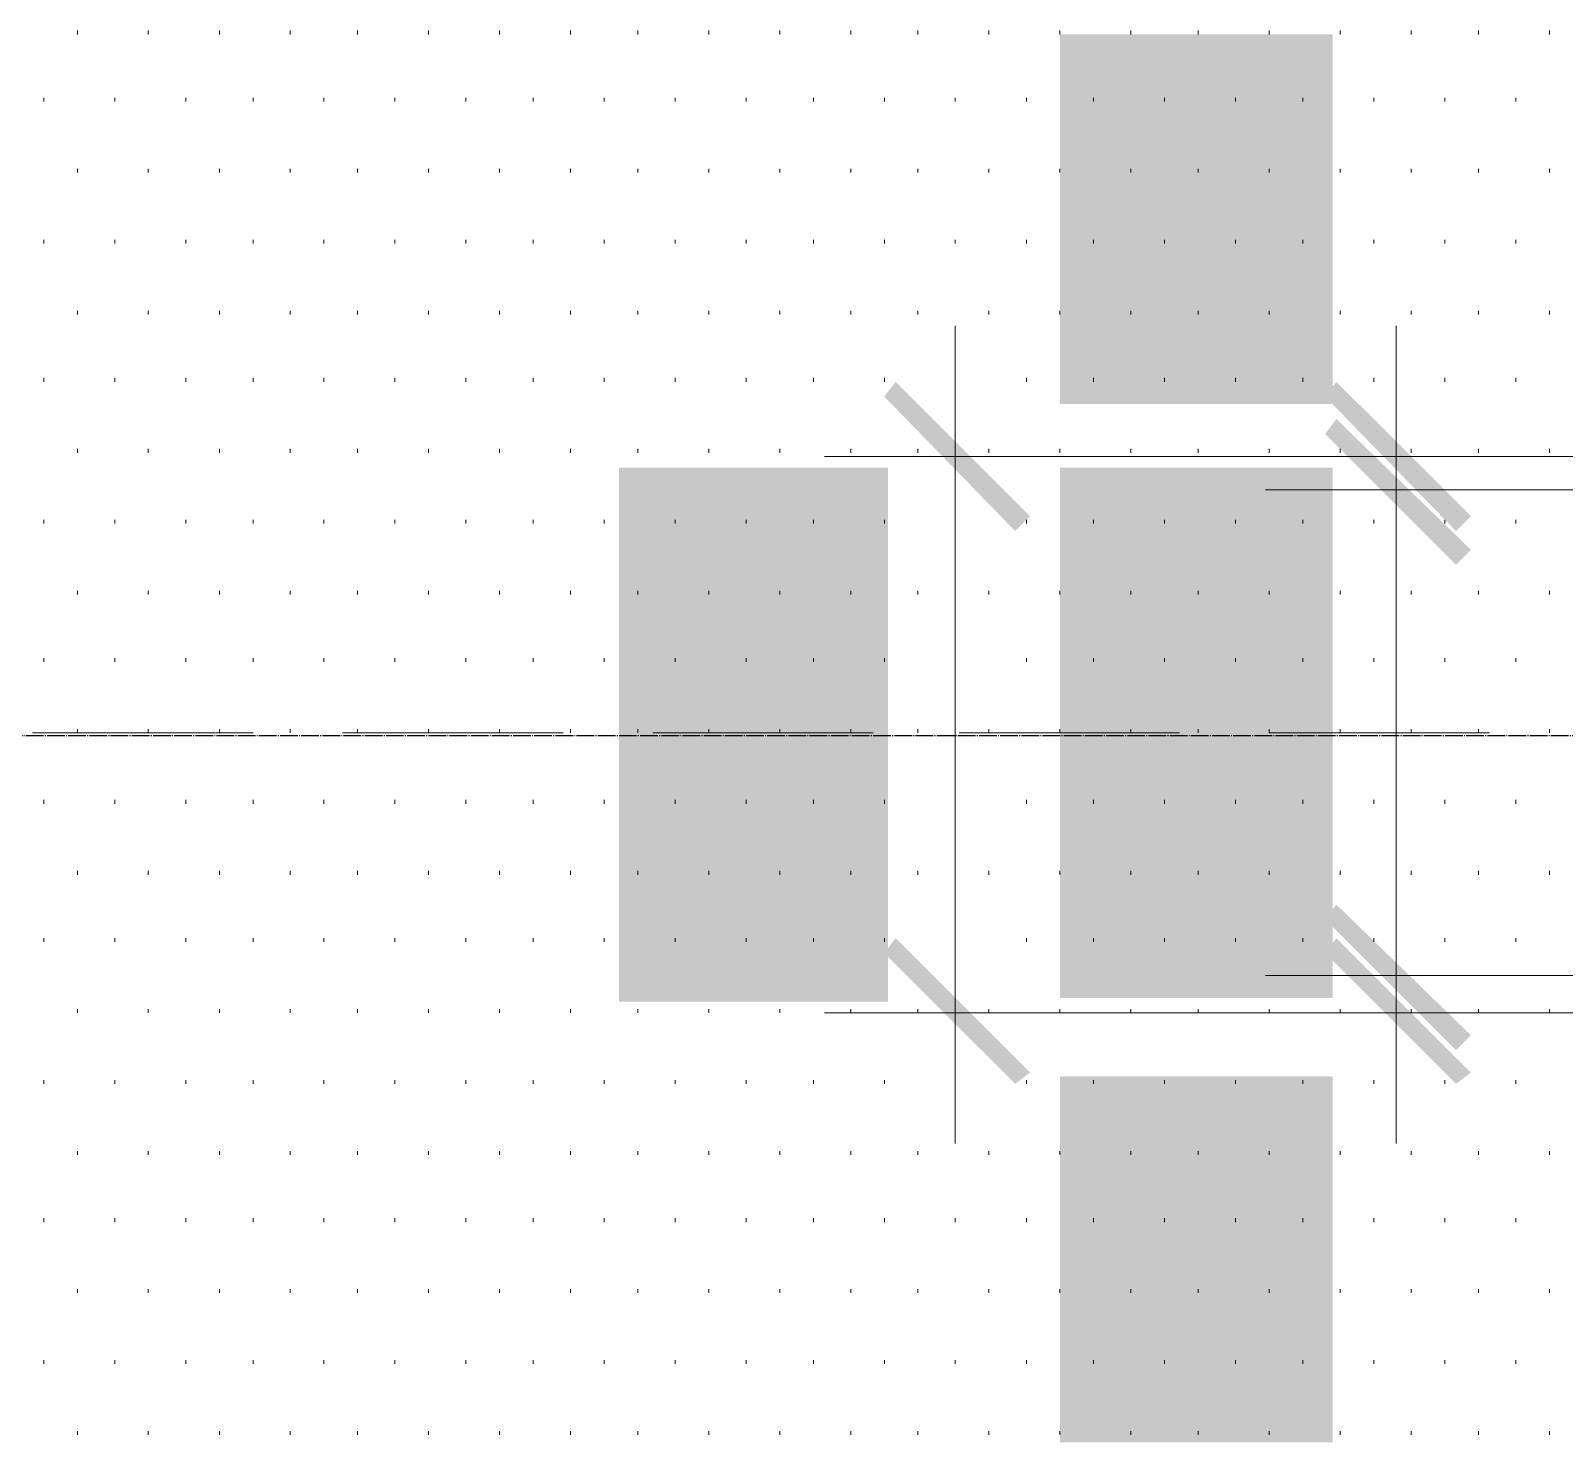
# Model space of a CAD drawing. Header units: millimetres. Extents: x -383313 to -161684, y -117025 to 99224.
# Drawn here: x -323493 to -321755, y -18383 to -16783 of the extents above; entities that cross this region are included whole.
import ezdxf

# ---------------------------------------------------------------- set-up
doc = ezdxf.new("R2010")
doc.units = ezdxf.units.MM
doc.header["$MEASUREMENT"] = 0
doc.linetypes.add('PS-GOST2.303 5', pattern=[24, 20, -1.5, 1, -1.5])
for name, color, linetype in [('PDF_Geometry', 7, 'Continuous'), ('PDF_Solid Fills', 7, 'Continuous'), ('PS_Оси', 5, 'PS-GOST2.303 5')]:
    doc.layers.add(name, color=color, linetype=linetype)

# ---------------------------------------------------------------- blocks, each defined once
blk = doc.blocks.new('A$Cf5759c35')
at = {"layer": 'PDF_Solid Fills'}
for points in [[(36165.2, 1371.6), (36165.2, 1371.6), (36165.2, 1346.2), (36169.4, 1342), (36169.4, 1337.7), (36173.7, 1329.3), (36177.9, 1325), (36177.9, 1325), (36182.1, 1320.8), (36190.6, 1316.6), (36190.6, 1371.6), (36190.6, 1371.6), (36190.6, 1380.1), (36190.6, 1384.3), (36194.8, 1392.8), (36199.1, 1397), (36203.3, 1401.2), (36211.8, 1405.5), (36211.8, 1405.5), (36216, 1409.7), (36220.2, 1409.7), (36224.5, 1413.9), (36228.7, 1413.9), (36232.9, 1413.9), (36241.4, 1418.2), (36249.9, 1418.2), (36254.1, 1418.2), (36262.6, 1418.2), (36271, 1418.2), (36283.7, 1418.2), (36292.2, 1418.2), (36292.2, 1418.2), (36304.9, 1418.2), (36313.4, 1418.2), (36321.8, 1418.2), (36330.3, 1418.2), (36334.5, 1418.2), (36343, 1418.2), (36351.5, 1413.9), (36355.7, 1413.9), (36359.9, 1413.9), (36364.2, 1409.7), (36368.4, 1409.7), (36372.6, 1405.5), (36376.9, 1405.5), (36381.1, 1401.2), (36385.3, 1392.8), (36389.6, 1388.5), (36393.8, 1384.3), (36393.8, 1375.8), (36393.8, 1371.6), (36398, 1316.6), (36402.3, 1320.8), (36406.5, 1325), (36410.7, 1329.3), (36410.7, 1337.7), (36415, 1342), (36415, 1350.4), (36419.2, 1354.7), (36419.2, 1363.1), (36419.2, 1371.6), (36419.2, 1371.6), (36419.2, 1380.1), (36419.2, 1384.3), (36415, 1392.8), (36415, 1397), (36410.7, 1405.5), (36406.5, 1409.7), (36406.5, 1413.9), (36402.3, 1418.2), (36398, 1422.4), (36393.8, 1426.6), (36389.6, 1430.9), (36381.1, 1435.1), (36376.9, 1435.1), (36368.4, 1439.3), (36364.2, 1443.6), (36359.9, 1443.6), (36355.7, 1443.6), (36351.5, 1447.8), (36343, 1447.8), (36338.8, 1447.8), (36330.3, 1447.8), (36321.8, 1452), (36317.6, 1452), (36309.1, 1452), (36300.7, 1452), (36292.2, 1452), (36288, 1452), (36279.5, 1452), (36271, 1452), (36262.6, 1452), (36258.3, 1452), (36249.9, 1447.8), (36245.6, 1447.8), (36237.2, 1447.8), (36232.9, 1447.8), (36224.5, 1443.6), (36220.2, 1443.6), (36211.8, 1439.3), (36207.5, 1435.1), (36199.1, 1435.1), (36194.8, 1430.9), (36194.8, 1430.9), (36190.6, 1426.6), (36186.4, 1422.4), (36177.9, 1418.2), (36173.7, 1409.7), (36173.7, 1405.5), (36169.4, 1405.5), (36169.4, 1397), (36165.2, 1392.8), (36165.2, 1384.3), (36165.2, 1375.8)], [(36190.6, 1316.6), (36194.8, 1312.3), (36199.1, 1308.1), (36207.5, 1303.9), (36211.8, 1299.6), (36220.2, 1299.6), (36220.2, 1295.4), (36228.7, 1295.4), (36232.9, 1295.4), (36241.4, 1291.2), (36245.6, 1291.2), (36254.1, 1291.2), (36258.3, 1291.2), (36266.8, 1291.2), (36275.3, 1291.2), (36283.7, 1286.9), (36292.2, 1286.9), (36296.4, 1286.9), (36304.9, 1286.9), (36313.4, 1291.2), (36321.8, 1291.2), (36330.3, 1291.2), (36338.8, 1291.2), (36343, 1291.2), (36351.5, 1295.4), (36355.7, 1295.4), (36364.2, 1299.6), (36368.4, 1299.6), (36372.6, 1303.9), (36381.1, 1303.9), (36385.3, 1308.1), (36389.6, 1312.3), (36393.8, 1312.3), (36398, 1316.6), (36393.8, 1371.6), (36393.8, 1367.4), (36393.8, 1363.1), (36389.6, 1354.7), (36389.6, 1350.4), (36385.3, 1346.2), (36381.1, 1337.7), (36372.6, 1333.5), (36372.6, 1333.5), (36368.4, 1333.5), (36364.2, 1329.3), (36359.9, 1329.3), (36355.7, 1325), (36347.2, 1325), (36343, 1325), (36334.5, 1320.8), (36326.1, 1320.8), (36317.6, 1320.8), (36309.1, 1320.8), (36300.7, 1320.8), (36292.2, 1320.8), (36283.7, 1320.8), (36275.3, 1320.8), (36266.8, 1320.8), (36258.3, 1320.8), (36249.9, 1320.8), (36245.6, 1325), (36237.2, 1325), (36232.9, 1325), (36224.5, 1329.3), (36220.2, 1329.3), (36216, 1333.5), (36211.8, 1333.5), (36207.5, 1337.7), (36203.3, 1342), (36199.1, 1346.2), (36194.8, 1350.4), (36190.6, 1354.7), (36190.6, 1363.1), (36190.6, 1371.6)], [(36165.2, 1223.4), (36165.2, 1198), (36326.1, 1083.7), (36355.7, 1083.7), (36355.7, 1193.8), (36415, 1193.8), (36415, 1223.4), (36355.7, 1223.4), (36355.7, 1257.3), (36326.1, 1257.3), (36326.1, 1223.4), (36326.1, 1113.4), (36216, 1193.8)], [(36165.2, 1223.4), (36216, 1193.8), (36326.1, 1193.8), (36326.1, 1113.4), (36326.1, 1223.4)], [(35661.4, 880.5), (35661.4, 880.5), (35661.4, 855.1), (35665.7, 850.9), (35665.7, 846.7), (35669.9, 838.2), (35674.1, 834), (35674.1, 834), (35678.4, 829.7), (35686.8, 825.5), (35686.8, 880.5), (35686.8, 880.5), (35686.8, 889), (35686.8, 893.2), (35691.1, 901.7), (35695.3, 905.9), (35699.5, 910.2), (35708, 914.4), (35708, 914.4), (35712.2, 918.6), (35716.5, 918.6), (35720.7, 922.9), (35724.9, 922.9), (35729.2, 922.9), (35737.6, 927.1), (35746.1, 927.1), (35750.3, 927.1), (35758.8, 927.1), (35767.3, 927.1), (35780, 927.1), (35788.4, 927.1), (35788.4, 927.1), (35801.1, 927.1), (35809.6, 927.1), (35818.1, 927.1), (35826.5, 927.1), (35830.8, 927.1), (35839.2, 927.1), (35847.7, 922.9), (35851.9, 922.9), (35856.2, 922.9), (35860.4, 918.6), (35864.6, 918.6), (35868.9, 914.4), (35873.1, 914.4), (35877.3, 910.2), (35881.6, 901.7), (35885.8, 897.5), (35890, 893.2), (35890, 884.8), (35890, 880.5), (35894.3, 825.5), (35898.5, 829.7), (35902.7, 834), (35907, 838.2), (35907, 846.7), (35911.2, 850.9), (35911.2, 859.4), (35915.4, 863.6), (35915.4, 872.1), (35915.4, 880.5), (35915.4, 880.5), (35915.4, 889), (35915.4, 893.2), (35911.2, 901.7), (35911.2, 905.9), (35907, 914.4), (35902.7, 918.6), (35902.7, 922.9), (35898.5, 927.1), (35894.3, 931.3), (35890, 935.6), (35885.8, 939.8), (35877.3, 944), (35873.1, 944), (35864.6, 948.3), (35860.4, 952.5), (35856.2, 952.5), (35851.9, 952.5), (35847.7, 956.7), (35839.2, 956.7), (35835, 956.7), (35826.5, 956.7), (35818.1, 961), (35813.8, 961), (35805.4, 961), (35796.9, 961), (35788.4, 961), (35784.2, 961), (35775.7, 961), (35767.3, 961), (35758.8, 961), (35754.6, 961), (35746.1, 956.7), (35741.9, 956.7), (35733.4, 956.7), (35729.2, 956.7), (35720.7, 952.5), (35716.5, 952.5), (35708, 948.3), (35703.8, 944), (35695.3, 944), (35691.1, 939.8), (35691.1, 939.8), (35686.8, 935.6), (35682.6, 931.3), (35674.1, 927.1), (35669.9, 918.6), (35669.9, 914.4), (35665.7, 914.4), (35665.7, 905.9), (35661.4, 901.7), (35661.4, 893.2), (35661.4, 884.8)], [(36165.2, 880.5), (36165.2, 880.5), (36165.2, 855.1), (36169.4, 850.9), (36169.4, 846.7), (36173.7, 838.2), (36177.9, 834), (36177.9, 834), (36182.1, 829.7), (36190.6, 825.5), (36190.6, 880.5), (36190.6, 880.5), (36190.6, 889), (36190.6, 893.2), (36194.8, 901.7), (36199.1, 905.9), (36203.3, 910.2), (36211.8, 914.4), (36211.8, 914.4), (36216, 918.6), (36220.2, 918.6), (36224.5, 922.9), (36228.7, 922.9), (36232.9, 922.9), (36241.4, 927.1), (36249.9, 927.1), (36254.1, 927.1), (36262.6, 927.1), (36271, 927.1), (36283.7, 927.1), (36292.2, 927.1), (36292.2, 927.1), (36304.9, 927.1), (36313.4, 927.1), (36321.8, 927.1), (36330.3, 927.1), (36334.5, 927.1), (36343, 927.1), (36351.5, 922.9), (36355.7, 922.9), (36359.9, 922.9), (36364.2, 918.6), (36368.4, 918.6), (36372.6, 914.4), (36376.9, 914.4), (36381.1, 910.2), (36385.3, 901.7), (36389.6, 897.5), (36393.8, 893.2), (36393.8, 884.8), (36393.8, 880.5), (36398, 825.5), (36402.3, 829.7), (36406.5, 834), (36410.7, 838.2), (36410.7, 846.7), (36415, 850.9), (36415, 859.4), (36419.2, 863.6), (36419.2, 872.1), (36419.2, 880.5), (36419.2, 880.5), (36419.2, 889), (36419.2, 893.2), (36415, 901.7), (36415, 905.9), (36410.7, 914.4), (36406.5, 918.6), (36406.5, 922.9), (36402.3, 927.1), (36398, 931.3), (36393.8, 935.6), (36389.6, 939.8), (36381.1, 944), (36376.9, 944), (36368.4, 948.3), (36364.2, 952.5), (36359.9, 952.5), (36355.7, 952.5), (36351.5, 956.7), (36343, 956.7), (36338.8, 956.7), (36330.3, 956.7), (36321.8, 961), (36317.6, 961), (36309.1, 961), (36300.7, 961), (36292.2, 961), (36288, 961), (36279.5, 961), (36271, 961), (36262.6, 961), (36258.3, 961), (36249.9, 956.7), (36245.6, 956.7), (36237.2, 956.7), (36232.9, 956.7), (36224.5, 952.5), (36220.2, 952.5), (36211.8, 948.3), (36207.5, 944), (36199.1, 944), (36194.8, 939.8), (36194.8, 939.8), (36190.6, 935.6), (36186.4, 931.3), (36177.9, 927.1), (36173.7, 918.6), (36173.7, 914.4), (36169.4, 914.4), (36169.4, 905.9), (36165.2, 901.7), (36165.2, 893.2), (36165.2, 884.8)], [(35686.8, 825.5), (35691.1, 821.3), (35695.3, 817), (35703.8, 812.8), (35708, 808.6), (35716.5, 808.6), (35716.5, 804.3), (35724.9, 804.3), (35729.2, 804.3), (35737.6, 800.1), (35741.9, 800.1), (35750.3, 800.1), (35754.6, 800.1), (35763, 800.1), (35771.5, 800.1), (35780, 795.9), (35788.4, 795.9), (35792.7, 795.9), (35801.1, 795.9), (35809.6, 800.1), (35818.1, 800.1), (35826.5, 800.1), (35835, 800.1), (35839.2, 800.1), (35847.7, 804.3), (35851.9, 804.3), (35860.4, 808.6), (35864.6, 808.6), (35868.9, 812.8), (35877.3, 812.8), (35881.6, 817), (35885.8, 821.3), (35890, 821.3), (35894.3, 825.5), (35890, 880.5), (35890, 876.3), (35890, 872.1), (35885.8, 863.6), (35885.8, 859.4), (35881.6, 855.1), (35877.3, 846.7), (35868.9, 842.4), (35868.9, 842.4), (35864.6, 842.4), (35860.4, 838.2), (35856.2, 838.2), (35851.9, 834), (35843.5, 834), (35839.2, 834), (35830.8, 829.7), (35822.3, 829.7), (35813.8, 829.7), (35805.4, 829.7), (35796.9, 829.7), (35788.4, 829.7), (35780, 829.7), (35771.5, 829.7), (35763, 829.7), (35754.6, 829.7), (35746.1, 829.7), (35741.9, 834), (35733.4, 834), (35729.2, 834), (35720.7, 838.2), (35716.5, 838.2), (35712.2, 842.4), (35708, 842.4), (35703.8, 846.7), (35699.5, 850.9), (35695.3, 855.1), (35691.1, 859.4), (35686.8, 863.6), (35686.8, 872.1), (35686.8, 880.5)], [(36190.6, 825.5), (36194.8, 821.3), (36199.1, 817), (36207.5, 812.8), (36211.8, 808.6), (36220.2, 808.6), (36220.2, 804.3), (36228.7, 804.3), (36232.9, 804.3), (36241.4, 800.1), (36245.6, 800.1), (36254.1, 800.1), (36258.3, 800.1), (36266.8, 800.1), (36275.3, 800.1), (36283.7, 795.9), (36292.2, 795.9), (36296.4, 795.9), (36304.9, 795.9), (36313.4, 800.1), (36321.8, 800.1), (36330.3, 800.1), (36338.8, 800.1), (36343, 800.1), (36351.5, 804.3), (36355.7, 804.3), (36364.2, 808.6), (36368.4, 808.6), (36372.6, 812.8), (36381.1, 812.8), (36385.3, 817), (36389.6, 821.3), (36393.8, 821.3), (36398, 825.5), (36393.8, 880.5), (36393.8, 876.3), (36393.8, 872.1), (36389.6, 863.6), (36389.6, 859.4), (36385.3, 855.1), (36381.1, 846.7), (36372.6, 842.4), (36372.6, 842.4), (36368.4, 842.4), (36364.2, 838.2), (36359.9, 838.2), (36355.7, 834), (36347.2, 834), (36343, 834), (36334.5, 829.7), (36326.1, 829.7), (36317.6, 829.7), (36309.1, 829.7), (36300.7, 829.7), (36292.2, 829.7), (36283.7, 829.7), (36275.3, 829.7), (36266.8, 829.7), (36258.3, 829.7), (36249.9, 829.7), (36245.6, 834), (36237.2, 834), (36232.9, 834), (36224.5, 838.2), (36220.2, 838.2), (36216, 842.4), (36211.8, 842.4), (36207.5, 846.7), (36203.3, 850.9), (36199.1, 855.1), (36194.8, 859.4), (36190.6, 863.6), (36190.6, 872.1), (36190.6, 880.5)], [(35788.4, 745.1), (35788.4, 685.8), (35788.4, 690), (35792.7, 698.5), (35792.7, 702.7), (35796.9, 711.2), (35796.9, 715.4), (35801.1, 719.7), (35805.4, 723.9), (35813.8, 728.1), (35818.1, 732.4), (35822.3, 732.4), (35830.8, 732.4), (35839.2, 732.4), (35839.2, 732.4), (35843.5, 732.4), (35851.9, 732.4), (35860.4, 732.4), (35864.6, 728.1), (35868.9, 723.9), (35877.3, 719.7), (35881.6, 715.4), (35881.6, 707), (35885.8, 702.7), (35890, 698.5), (35890, 690), (35890, 681.6), (35890, 622.3), (35894.3, 626.5), (35898.5, 630.8), (35902.7, 635), (35907, 643.5), (35911.2, 647.7), (35911.2, 656.2), (35911.2, 660.4), (35915.4, 668.9), (35915.4, 673.1), (35915.4, 681.6), (35915.4, 685.8), (35915.4, 694.3), (35915.4, 702.7), (35911.2, 707), (35911.2, 715.4), (35907, 719.7), (35902.7, 728.1), (35902.7, 732.4), (35898.5, 736.6), (35894.3, 740.8), (35890, 745.1), (35885.8, 749.3), (35881.6, 753.5), (35877.3, 757.8), (35868.9, 757.8), (35864.6, 762), (35856.2, 766.2), (35851.9, 766.2), (35843.5, 766.2), (35839.2, 766.2), (35835, 766.2), (35826.5, 766.2), (35822.3, 766.2), (35813.8, 762), (35809.6, 762), (35801.1, 757.8), (35796.9, 753.5), (35796.9, 753.5), (35792.7, 749.3)], [(36271, 745.1), (36275.3, 681.6), (36275.3, 690), (36279.5, 698.5), (36279.5, 707), (36283.7, 711.2), (36288, 715.4), (36292.2, 719.7), (36296.4, 723.9), (36300.7, 728.1), (36304.9, 732.4), (36313.4, 732.4), (36317.6, 736.6), (36326.1, 736.6), (36334.5, 736.6), (36334.5, 736.6), (36338.8, 736.6), (36347.2, 736.6), (36355.7, 732.4), (36359.9, 732.4), (36368.4, 728.1), (36372.6, 723.9), (36376.9, 719.7), (36376.9, 719.7), (36385.3, 715.4), (36385.3, 707), (36389.6, 702.7), (36393.8, 698.5), (36393.8, 690), (36393.8, 681.6), (36393.8, 745.1), (36389.6, 749.3), (36389.6, 749.3), (36381.1, 753.5), (36376.9, 757.8), (36372.6, 762), (36364.2, 762), (36359.9, 766.2), (36351.5, 766.2), (36343, 766.2), (36338.8, 770.5), (36330.3, 770.5), (36326.1, 770.5), (36321.8, 766.2), (36313.4, 766.2), (36304.9, 766.2), (36300.7, 762), (36292.2, 762), (36288, 757.8), (36283.7, 753.5), (36275.3, 749.3)], [(35661.4, 681.6), (35661.4, 660.4), (35665.7, 656.2), (35665.7, 647.7), (35669.9, 643.5), (35674.1, 635), (35678.4, 630.8), (35678.4, 630.8), (35682.6, 626.5), (35686.8, 681.6), (35686.8, 685.8), (35686.8, 694.3), (35691.1, 702.7), (35691.1, 707), (35695.3, 711.2), (35699.5, 715.4), (35703.8, 719.7), (35712.2, 719.7), (35716.5, 723.9), (35724.9, 723.9), (35729.2, 723.9), (35733.4, 723.9), (35741.9, 719.7), (35746.1, 715.4), (35750.3, 711.2), (35754.6, 707), (35758.8, 707), (35758.8, 698.5), (35763, 694.3), (35763, 685.8), (35767.3, 677.3), (35767.3, 673.1), (35767.3, 732.4), (35763, 736.6), (35758.8, 740.8), (35754.6, 745.1), (35750.3, 749.3), (35746.1, 749.3), (35737.6, 753.5), (35733.4, 753.5), (35724.9, 753.5), (35720.7, 753.5), (35712.2, 753.5), (35703.8, 749.3), (35699.5, 749.3), (35691.1, 745.1), (35691.1, 745.1), (35686.8, 740.8), (35682.6, 736.6), (35678.4, 732.4), (35674.1, 723.9), (35669.9, 719.7), (35665.7, 715.4), (35665.7, 707), (35661.4, 702.7), (35661.4, 694.3), (35661.4, 690)], [(36169.4, 757.8), (36169.4, 630.8), (36296.4, 609.6), (36300.7, 639.2), (36296.4, 639.2), (36292.2, 643.5), (36288, 651.9), (36283.7, 656.2), (36283.7, 656.2), (36279.5, 660.4), (36279.5, 668.9), (36275.3, 677.3), (36275.3, 681.6), (36271, 745.1), (36271, 745.1), (36266.8, 740.8), (36266.8, 643.5), (36199.1, 656.2), (36199.1, 757.8)], [(35767.3, 668.9), (35792.7, 664.6), (35792.7, 664.6), (35792.7, 673.1), (35788.4, 677.3), (35788.4, 685.8), (35788.4, 745.1), (35784.2, 740.8), (35780, 732.4), (35775.7, 728.1), (35775.7, 719.7), (35771.5, 728.1), (35767.3, 732.4), (35767.3, 673.1)], [(36249.9, 690), (36249.9, 690), (36249.9, 677.3), (36254.1, 668.9), (36254.1, 660.4), (36258.3, 656.2), (36262.6, 651.9), (36266.8, 643.5), (36266.8, 740.8), (36262.6, 736.6), (36258.3, 728.1), (36254.1, 723.9), (36254.1, 719.7), (36249.9, 711.2), (36249.9, 707), (36249.9, 698.5)], [(36347.2, 635), (36351.5, 601.1), (36351.5, 605.4), (36368.4, 605.4), (36372.6, 609.6), (36381.1, 609.6), (36385.3, 613.8), (36389.6, 618.1), (36393.8, 622.3), (36398, 626.5), (36402.3, 630.8), (36406.5, 635), (36410.7, 643.5), (36415, 647.7), (36415, 656.2), (36415, 660.4), (36419.2, 668.9), (36419.2, 677.3), (36419.2, 681.6), (36419.2, 685.8), (36419.2, 690), (36419.2, 698.5), (36415, 707), (36415, 711.2), (36410.7, 719.7), (36410.7, 723.9), (36406.5, 728.1), (36402.3, 736.6), (36398, 740.8), (36393.8, 745.1), (36393.8, 681.6), (36393.8, 681.6), (36393.8, 677.3), (36393.8, 668.9), (36389.6, 664.6), (36385.3, 656.2), (36381.1, 651.9), (36376.9, 647.7), (36372.6, 643.5), (36368.4, 643.5), (36359.9, 639.2), (36355.7, 635)], [(35682.6, 626.5), (35686.8, 622.3), (35691.1, 618.1), (35699.5, 613.8), (35703.8, 613.8), (35712.2, 609.6), (35716.5, 609.6), (35724.9, 605.4), (35729.2, 635), (35724.9, 639.2), (35720.7, 639.2), (35712.2, 643.5), (35708, 643.5), (35699.5, 647.7), (35695.3, 651.9), (35695.3, 656.2), (35691.1, 660.4), (35686.8, 668.9), (35686.8, 673.1), (35686.8, 681.6)], [(35839.2, 635), (35843.5, 601.1), (35847.7, 605.4), (35860.4, 605.4), (35868.9, 609.6), (35873.1, 609.6), (35881.6, 613.8), (35885.8, 618.1), (35890, 622.3), (35890, 681.6), (35890, 677.3), (35890, 668.9), (35885.8, 664.6), (35881.6, 656.2), (35877.3, 651.9), (35877.3, 651.9), (35873.1, 647.7), (35868.9, 643.5), (35864.6, 639.2), (35856.2, 639.2), (35847.7, 635)], [(36271, 550.3), (36275.3, 486.8), (36275.3, 495.3), (36279.5, 503.8), (36279.5, 512.2), (36283.7, 516.5), (36288, 520.7), (36292.2, 524.9), (36296.4, 529.2), (36300.7, 533.4), (36304.9, 537.6), (36313.4, 537.6), (36317.6, 541.9), (36326.1, 541.9), (36334.5, 541.9), (36334.5, 541.9), (36338.8, 541.9), (36347.2, 541.9), (36355.7, 537.6), (36359.9, 537.6), (36368.4, 533.4), (36372.6, 529.2), (36376.9, 524.9), (36376.9, 524.9), (36385.3, 520.7), (36385.3, 512.2), (36389.6, 508), (36393.8, 503.8), (36393.8, 495.3), (36393.8, 486.8), (36393.8, 550.3), (36389.6, 554.6), (36389.6, 554.6), (36381.1, 558.8), (36376.9, 563), (36372.6, 567.3), (36364.2, 567.3), (36359.9, 571.5), (36351.5, 571.5), (36343, 571.5), (36338.8, 575.7), (36330.3, 575.7), (36326.1, 575.7), (36321.8, 571.5), (36313.4, 571.5), (36304.9, 571.5), (36300.7, 567.3), (36292.2, 567.3), (36288, 563), (36283.7, 558.8), (36275.3, 554.6)], [(35661.4, 495.3), (35661.4, 469.9), (35665.7, 465.7), (35669.9, 457.2), (35669.9, 453), (35674.1, 448.7), (35678.4, 444.5), (35682.6, 440.3), (35686.8, 495.3), (35686.8, 495.3), (35686.8, 503.8), (35686.8, 508), (35691.1, 516.5), (35695.3, 520.7), (35699.5, 524.9), (35699.5, 524.9), (35703.8, 529.2), (35708, 533.4), (35716.5, 533.4), (35724.9, 537.6), (35720.7, 567.3), (35716.5, 567.3), (35712.2, 567.3), (35703.8, 563), (35699.5, 558.8), (35691.1, 558.8), (35686.8, 554.6), (35682.6, 550.3), (35678.4, 546.1), (35674.1, 541.9), (35669.9, 537.6), (35665.7, 529.2), (35665.7, 524.9), (35661.4, 516.5), (35661.4, 512.2), (35661.4, 503.8)], [(35771.5, 550.3), (35775.7, 491.1), (35775.7, 503.8), (35780, 512.2), (35784.2, 516.5), (35784.2, 520.7), (35792.7, 524.9), (35792.7, 529.2), (35796.9, 533.4), (35805.4, 533.4), (35809.6, 537.6), (35818.1, 537.6), (35822.3, 541.9), (35830.8, 541.9), (35839.2, 541.9), (35843.5, 537.6), (35851.9, 537.6), (35856.2, 537.6), (35864.6, 533.4), (35868.9, 529.2), (35873.1, 524.9), (35877.3, 524.9), (35881.6, 516.5), (35885.8, 512.2), (35890, 508), (35890, 499.5), (35890, 491.1), (35890, 550.3), (35885.8, 554.6), (35881.6, 558.8), (35873.1, 563), (35868.9, 563), (35864.6, 567.3), (35856.2, 567.3), (35851.9, 571.5), (35843.5, 571.5), (35839.2, 571.5), (35830.8, 571.5), (35826.5, 571.5), (35818.1, 571.5), (35813.8, 571.5), (35805.4, 567.3), (35801.1, 567.3), (35792.7, 563), (35788.4, 563), (35780, 558.8), (35775.7, 554.6)], [(36169.4, 563), (36169.4, 436), (36296.4, 414.9), (36300.7, 444.5), (36296.4, 444.5), (36292.2, 448.7), (36288, 457.2), (36283.7, 461.4), (36283.7, 461.4), (36279.5, 465.7), (36279.5, 474.1), (36275.3, 482.6), (36275.3, 486.8), (36271, 550.3), (36271, 550.3), (36266.8, 546.1), (36266.8, 448.7), (36199.1, 461.4), (36199.1, 563)], [(35682.6, 440.3), (35686.8, 431.8), (35695.3, 431.8), (35699.5, 427.6), (35703.8, 423.3), (35708, 423.3), (35712.2, 419.1), (35720.7, 419.1), (35724.9, 414.9), (35733.4, 414.9), (35737.6, 410.6), (35746.1, 410.6), (35754.6, 410.6), (35758.8, 406.4), (35767.3, 406.4), (35775.7, 406.4), (35784.2, 406.4), (35792.7, 406.4), (35796.9, 406.4), (35805.4, 406.4), (35813.8, 406.4), (35822.3, 406.4), (35830.8, 410.6), (35839.2, 410.6), (35843.5, 410.6), (35851.9, 414.9), (35856.2, 414.9), (35864.6, 419.1), (35868.9, 419.1), (35873.1, 423.3), (35877.3, 423.3), (35881.6, 427.6), (35885.8, 431.8), (35890, 431.8), (35894.3, 440.3), (35898.5, 444.5), (35902.7, 448.7), (35907, 453), (35907, 461.4), (35911.2, 465.7), (35911.2, 474.1), (35915.4, 478.4), (35915.4, 486.8), (35915.4, 495.3), (35915.4, 495.3), (35915.4, 499.5), (35915.4, 508), (35911.2, 516.5), (35911.2, 520.7), (35907, 529.2), (35902.7, 533.4), (35902.7, 533.4), (35898.5, 541.9), (35894.3, 546.1), (35890, 550.3), (35890, 491.1), (35890, 486.8), (35890, 478.4), (35885.8, 474.1), (35881.6, 465.7), (35881.6, 465.7), (35877.3, 461.4), (35873.1, 457.2), (35868.9, 453), (35860.4, 448.7), (35856.2, 448.7), (35851.9, 444.5), (35843.5, 444.5), (35839.2, 444.5), (35830.8, 440.3), (35826.5, 440.3), (35822.3, 444.5), (35813.8, 444.5), (35805.4, 444.5), (35801.1, 448.7), (35796.9, 453), (35792.7, 457.2), (35788.4, 461.4), (35784.2, 465.7), (35784.2, 436), (35780, 436), (35771.5, 436), (35763, 440.3), (35754.6, 440.3), (35746.1, 440.3), (35741.9, 440.3), (35733.4, 444.5), (35729.2, 444.5), (35724.9, 444.5), (35720.7, 448.7), (35712.2, 453), (35708, 457.2), (35703.8, 461.4), (35699.5, 465.7), (35695.3, 469.9), (35691.1, 474.1), (35686.8, 482.6), (35686.8, 486.8), (35686.8, 495.3)], [(35750.3, 499.5), (35750.3, 499.5), (35750.3, 478.4), (35754.6, 469.9), (35758.8, 465.7), (35758.8, 461.4), (35763, 457.2), (35767.3, 453), (35771.5, 444.5), (35775.7, 440.3), (35784.2, 436), (35784.2, 465.7), (35780, 474.1), (35780, 478.4), (35775.7, 486.8), (35775.7, 491.1), (35771.5, 550.3), (35767.3, 546.1), (35763, 541.9), (35758.8, 537.6), (35754.6, 529.2), (35754.6, 524.9), (35750.3, 516.5), (35750.3, 512.2), (35750.3, 503.8)], [(36249.9, 495.3), (36249.9, 495.3), (36249.9, 482.6), (36254.1, 474.1), (36254.1, 465.7), (36258.3, 461.4), (36262.6, 457.2), (36266.8, 448.7), (36266.8, 546.1), (36262.6, 541.9), (36258.3, 533.4), (36254.1, 529.2), (36254.1, 524.9), (36249.9, 516.5), (36249.9, 512.2), (36249.9, 503.8)], [(36347.2, 440.3), (36351.5, 406.4), (36351.5, 410.6), (36368.4, 410.6), (36372.6, 414.9), (36381.1, 414.9), (36385.3, 419.1), (36389.6, 423.3), (36393.8, 427.6), (36398, 431.8), (36402.3, 436), (36406.5, 440.3), (36410.7, 448.7), (36415, 453), (36415, 461.4), (36415, 465.7), (36419.2, 474.1), (36419.2, 482.6), (36419.2, 486.8), (36419.2, 491.1), (36419.2, 495.3), (36419.2, 503.8), (36415, 512.2), (36415, 516.5), (36410.7, 524.9), (36410.7, 529.2), (36406.5, 533.4), (36402.3, 541.9), (36398, 546.1), (36393.8, 550.3), (36393.8, 486.8), (36393.8, 486.8), (36393.8, 482.6), (36393.8, 474.1), (36389.6, 469.9), (36385.3, 461.4), (36381.1, 457.2), (36376.9, 453), (36372.6, 448.7), (36368.4, 448.7), (36359.9, 444.5), (36355.7, 440.3)], [(36165.2, 194.7), (36165.2, 194.7), (36165.2, 169.3), (36169.4, 165.1), (36169.4, 160.9), (36173.7, 152.4), (36177.9, 148.2), (36177.9, 148.2), (36182.1, 143.9), (36190.6, 139.7), (36190.6, 194.7), (36190.6, 194.7), (36190.6, 203.2), (36190.6, 207.4), (36194.8, 215.9), (36199.1, 220.1), (36203.3, 224.4), (36211.8, 228.6), (36211.8, 228.6), (36216, 232.8), (36220.2, 232.8), (36224.5, 237.1), (36228.7, 237.1), (36232.9, 237.1), (36241.4, 241.3), (36249.9, 241.3), (36254.1, 241.3), (36262.6, 241.3), (36271, 241.3), (36283.7, 241.3), (36292.2, 241.3), (36292.2, 241.3), (36304.9, 241.3), (36313.4, 241.3), (36321.8, 241.3), (36330.3, 241.3), (36334.5, 241.3), (36343, 241.3), (36351.5, 237.1), (36355.7, 237.1), (36359.9, 237.1), (36364.2, 232.8), (36368.4, 232.8), (36372.6, 228.6), (36376.9, 228.6), (36381.1, 224.4), (36385.3, 215.9), (36389.6, 211.7), (36393.8, 207.4), (36393.8, 199), (36393.8, 194.7), (36398, 139.7), (36402.3, 143.9), (36406.5, 148.2), (36410.7, 152.4), (36410.7, 160.9), (36415, 165.1), (36415, 173.6), (36419.2, 177.8), (36419.2, 186.3), (36419.2, 194.7), (36419.2, 194.7), (36419.2, 203.2), (36419.2, 207.4), (36415, 215.9), (36415, 220.1), (36410.7, 228.6), (36406.5, 232.8), (36406.5, 237.1), (36402.3, 241.3), (36398, 245.5), (36393.8, 249.8), (36389.6, 254), (36381.1, 258.2), (36376.9, 258.2), (36368.4, 262.5), (36364.2, 266.7), (36359.9, 266.7), (36355.7, 266.7), (36351.5, 270.9), (36343, 270.9), (36338.8, 270.9), (36330.3, 270.9), (36321.8, 275.2), (36317.6, 275.2), (36309.1, 275.2), (36300.7, 275.2), (36292.2, 275.2), (36288, 275.2), (36279.5, 275.2), (36271, 275.2), (36262.6, 275.2), (36258.3, 275.2), (36249.9, 270.9), (36245.6, 270.9), (36237.2, 270.9), (36232.9, 270.9), (36224.5, 266.7), (36220.2, 266.7), (36211.8, 262.5), (36207.5, 258.2), (36199.1, 258.2), (36194.8, 254), (36194.8, 254), (36190.6, 249.8), (36186.4, 245.5), (36177.9, 241.3), (36173.7, 232.8), (36173.7, 228.6), (36169.4, 228.6), (36169.4, 220.1), (36165.2, 215.9), (36165.2, 207.4), (36165.2, 199)], [(36190.6, 139.7), (36194.8, 135.5), (36199.1, 131.2), (36207.5, 127), (36211.8, 122.8), (36220.2, 122.8), (36220.2, 118.5), (36228.7, 118.5), (36232.9, 118.5), (36241.4, 114.3), (36245.6, 114.3), (36254.1, 114.3), (36258.3, 114.3), (36266.8, 114.3), (36275.3, 114.3), (36283.7, 110.1), (36292.2, 110.1), (36296.4, 110.1), (36304.9, 110.1), (36313.4, 114.3), (36321.8, 114.3), (36330.3, 114.3), (36338.8, 114.3), (36343, 114.3), (36351.5, 118.5), (36355.7, 118.5), (36364.2, 122.8), (36368.4, 122.8), (36372.6, 127), (36381.1, 127), (36385.3, 131.2), (36389.6, 135.5), (36393.8, 135.5), (36398, 139.7), (36393.8, 194.7), (36393.8, 190.5), (36393.8, 186.3), (36389.6, 177.8), (36389.6, 173.6), (36385.3, 169.3), (36381.1, 160.9), (36372.6, 156.6), (36372.6, 156.6), (36368.4, 156.6), (36364.2, 152.4), (36359.9, 152.4), (36355.7, 148.2), (36347.2, 148.2), (36343, 148.2), (36334.5, 143.9), (36326.1, 143.9), (36317.6, 143.9), (36309.1, 143.9), (36300.7, 143.9), (36292.2, 143.9), (36283.7, 143.9), (36275.3, 143.9), (36266.8, 143.9), (36258.3, 143.9), (36249.9, 143.9), (36245.6, 148.2), (36237.2, 148.2), (36232.9, 148.2), (36224.5, 152.4), (36220.2, 152.4), (36216, 156.6), (36211.8, 156.6), (36207.5, 160.9), (36203.3, 165.1), (36199.1, 169.3), (36194.8, 173.6), (36190.6, 177.8), (36190.6, 186.3), (36190.6, 194.7)], [(36165.2, 46.6), (36165.2, 21.2), (36326.1, -93.1), (36355.7, -93.1), (36355.7, 16.9), (36415, 16.9), (36415, 46.6), (36355.7, 46.6), (36355.7, 80.4), (36326.1, 80.4), (36326.1, 46.6), (36326.1, -63.5), (36216, 16.9)], [(36165.2, 46.6), (36216, 16.9), (36326.1, 16.9), (36326.1, -63.5), (36326.1, 46.6)]]:
    blk.add_hatch(color=8, dxfattribs=at).paths.add_polyline_path(points)
at = {"layer": 'PDF_Geometry', "color": 8, "lineweight": 9}
for points in [[(35022.2, 1477.4), (35022.2, 1481.7)], [(35102.6, 1477.4), (35102.6, 1481.7)], [(35183.1, 1477.4), (35183.1, 1481.7)], [(35263.5, 1477.4), (35263.5, 1481.7)], [(35339.7, 1477.4), (35339.7, 1481.7)], [(35420.1, 1477.4), (35420.1, 1481.7)], [(35500.6, 1477.4), (35500.6, 1481.7)], [(35581, 1477.4), (35581, 1481.7)], [(35657.2, 1477.4), (35657.2, 1481.7)], [(35737.6, 1477.4), (35737.6, 1481.7)], [(35818.1, 1477.4), (35818.1, 1481.7)], [(35898.5, 1477.4), (35898.5, 1481.7)], [(35974.7, 1477.4), (35974.7, 1481.7)], [(36055.1, 1477.4), (36055.1, 1481.7)], [(36135.6, 1477.4), (36135.6, 1481.7)], [(36216, 1477.4), (36216, 1481.7)], [(36292.2, 1477.4), (36292.2, 1481.7)], [(36372.6, 1477.4), (36372.6, 1481.7)], [(36453.1, 1477.4), (36453.1, 1481.7)], [(36533.5, 1477.4), (36533.5, 1481.7)], [(36609.7, 1477.4), (36609.7, 1481.7)], [(36690.1, 1477.4), (36690.1, 1481.7)], [(34984.1, 1401.2), (34984.1, 1405.5)], [(35064.5, 1401.2), (35064.5, 1405.5)], [(35145, 1401.2), (35145, 1405.5)], [(35221.2, 1401.2), (35221.2, 1405.5)], [(35301.6, 1401.2), (35301.6, 1405.5)], [(35382, 1401.2), (35382, 1405.5)], [(35462.5, 1401.2), (35462.5, 1405.5)], [(35538.7, 1401.2), (35538.7, 1405.5)], [(35619.1, 1401.2), (35619.1, 1405.5)], [(35699.5, 1401.2), (35699.5, 1405.5)], [(35780, 1401.2), (35780, 1405.5)], [(35856.2, 1401.2), (35856.2, 1405.5)], [(35936.6, 1401.2), (35936.6, 1405.5)], [(36017, 1401.2), (36017, 1405.5)], [(36097.5, 1401.2), (36097.5, 1405.5)], [(36173.7, 1401.2), (36173.7, 1405.5)], [(36254.1, 1401.2), (36254.1, 1405.5)], [(36334.5, 1401.2), (36334.5, 1405.5)], [(36410.7, 1401.2), (36410.7, 1405.5)], [(36491.2, 1401.2), (36491.2, 1405.5)], [(36571.6, 1401.2), (36571.6, 1405.5)], [(36652, 1401.2), (36652, 1405.5)], [(35022.2, 1320.8), (35022.2, 1325)], [(35102.6, 1320.8), (35102.6, 1325)], [(35183.1, 1320.8), (35183.1, 1325)], [(35263.5, 1320.8), (35263.5, 1325)], [(35339.7, 1320.8), (35339.7, 1325)], [(35420.1, 1320.8), (35420.1, 1325)], [(35500.6, 1320.8), (35500.6, 1325)], [(35581, 1320.8), (35581, 1325)], [(35657.2, 1320.8), (35657.2, 1325)], [(35737.6, 1320.8), (35737.6, 1325)], [(35818.1, 1320.8), (35818.1, 1325)], [(35898.5, 1320.8), (35898.5, 1325)], [(35974.7, 1320.8), (35974.7, 1325)], [(36055.1, 1320.8), (36055.1, 1325)], [(36135.6, 1320.8), (36135.6, 1325)], [(36216, 1320.8), (36216, 1325)], [(36292.2, 1320.8), (36292.2, 1325)], [(36372.6, 1320.8), (36372.6, 1325)], [(36453.1, 1320.8), (36453.1, 1325)], [(36533.5, 1320.8), (36533.5, 1325)], [(36609.7, 1320.8), (36609.7, 1325)], [(36690.1, 1320.8), (36690.1, 1325)], [(34984.1, 1240.4), (34984.1, 1244.6)], [(35064.5, 1240.4), (35064.5, 1244.6)], [(35145, 1240.4), (35145, 1244.6)], [(35221.2, 1240.4), (35221.2, 1244.6)], [(35301.6, 1240.4), (35301.6, 1244.6)], [(35382, 1240.4), (35382, 1244.6)], [(35462.5, 1240.4), (35462.5, 1244.6)], [(35538.7, 1240.4), (35538.7, 1244.6)], [(35619.1, 1240.4), (35619.1, 1244.6)], [(35699.5, 1240.4), (35699.5, 1244.6)], [(35780, 1240.4), (35780, 1244.6)], [(35856.2, 1240.4), (35856.2, 1244.6)], [(35936.6, 1240.4), (35936.6, 1244.6)], [(36017, 1240.4), (36017, 1244.6)], [(36097.5, 1240.4), (36097.5, 1244.6)], [(36173.7, 1240.4), (36173.7, 1244.6)], [(36254.1, 1240.4), (36254.1, 1244.6)], [(36334.5, 1240.4), (36334.5, 1244.6)], [(36410.7, 1240.4), (36410.7, 1244.6)], [(36491.2, 1240.4), (36491.2, 1244.6)], [(36571.6, 1240.4), (36571.6, 1244.6)], [(36652, 1240.4), (36652, 1244.6)], [(35022.2, 1159.9), (35022.2, 1164.2)], [(35102.6, 1159.9), (35102.6, 1164.2)], [(35183.1, 1159.9), (35183.1, 1164.2)], [(35263.5, 1159.9), (35263.5, 1164.2)], [(35339.7, 1159.9), (35339.7, 1164.2)], [(35420.1, 1159.9), (35420.1, 1164.2)], [(35500.6, 1159.9), (35500.6, 1164.2)], [(35581, 1159.9), (35581, 1164.2)], [(35657.2, 1159.9), (35657.2, 1164.2)], [(35737.6, 1159.9), (35737.6, 1164.2)], [(35818.1, 1159.9), (35818.1, 1164.2)], [(35898.5, 1159.9), (35898.5, 1164.2)], [(35974.7, 1159.9), (35974.7, 1164.2)], [(36055.1, 1159.9), (36055.1, 1164.2)], [(36135.6, 1159.9), (36135.6, 1164.2)], [(36216, 1159.9), (36216, 1164.2)], [(36292.2, 1159.9), (36292.2, 1164.2)], [(36372.6, 1159.9), (36372.6, 1164.2)], [(36453.1, 1159.9), (36453.1, 1164.2)], [(36533.5, 1159.9), (36533.5, 1164.2)], [(36609.7, 1159.9), (36609.7, 1164.2)], [(36690.1, 1159.9), (36690.1, 1164.2)], [(34984.1, 1083.7), (34984.1, 1088)], [(35064.5, 1083.7), (35064.5, 1088)], [(35145, 1083.7), (35145, 1088)], [(35221.2, 1083.7), (35221.2, 1088)], [(35301.6, 1083.7), (35301.6, 1088)], [(35382, 1083.7), (35382, 1088)], [(35462.5, 1083.7), (35462.5, 1088)], [(35538.7, 1083.7), (35538.7, 1088)], [(35619.1, 1083.7), (35619.1, 1088)], [(35699.5, 1083.7), (35699.5, 1088)], [(35780, 1083.7), (35780, 1088)], [(35856.2, 1083.7), (35856.2, 1088)], [(35936.6, 1083.7), (35936.6, 1088)], [(36017, 1083.7), (36017, 1088)], [(36097.5, 1083.7), (36097.5, 1088)], [(36173.7, 1083.7), (36173.7, 1088)], [(36254.1, 1083.7), (36254.1, 1088)], [(36334.5, 1083.7), (36334.5, 1088)], [(36410.7, 1083.7), (36410.7, 1088)], [(36491.2, 1083.7), (36491.2, 1088)], [(36571.6, 1083.7), (36571.6, 1088)], [(36652, 1083.7), (36652, 1088)], [(35022.2, 1003.3), (35022.2, 1007.5)], [(35102.6, 1003.3), (35102.6, 1007.5)], [(35183.1, 1003.3), (35183.1, 1007.5)], [(35263.5, 1003.3), (35263.5, 1007.5)], [(35339.7, 1003.3), (35339.7, 1007.5)], [(35420.1, 1003.3), (35420.1, 1007.5)], [(35500.6, 1003.3), (35500.6, 1007.5)], [(35581, 1003.3), (35581, 1007.5)], [(35657.2, 1003.3), (35657.2, 1007.5)], [(35737.6, 1003.3), (35737.6, 1007.5)], [(35818.1, 1003.3), (35818.1, 1007.5)], [(35898.5, 1003.3), (35898.5, 1007.5)], [(35974.7, 1003.3), (35974.7, 1007.5)], [(36055.1, 1003.3), (36055.1, 1007.5)], [(36135.6, 1003.3), (36135.6, 1007.5)], [(36216, 1003.3), (36216, 1007.5)], [(36292.2, 1003.3), (36292.2, 1007.5)], [(36372.6, 1003.3), (36372.6, 1007.5)], [(36453.1, 1003.3), (36453.1, 1007.5)], [(36533.5, 1003.3), (36533.5, 1007.5)], [(36609.7, 1003.3), (36609.7, 1007.5)], [(36690.1, 1003.3), (36690.1, 1007.5)], [(34984.1, 922.9), (34984.1, 927.1)], [(35064.5, 922.9), (35064.5, 927.1)], [(35145, 922.9), (35145, 927.1)], [(35221.2, 922.9), (35221.2, 927.1)], [(35301.6, 922.9), (35301.6, 927.1)], [(35382, 922.9), (35382, 927.1)], [(35462.5, 922.9), (35462.5, 927.1)], [(35538.7, 922.9), (35538.7, 927.1)], [(35619.1, 922.9), (35619.1, 927.1)], [(35699.5, 922.9), (35699.5, 927.1)], [(35780, 922.9), (35780, 927.1)], [(35856.2, 922.9), (35856.2, 927.1)], [(35936.6, 922.9), (35936.6, 927.1)], [(36017, 922.9), (36017, 927.1)], [(36097.5, 922.9), (36097.5, 927.1)], [(36173.7, 922.9), (36173.7, 927.1)], [(36254.1, 922.9), (36254.1, 927.1)], [(36334.5, 922.9), (36334.5, 927.1)], [(36410.7, 922.9), (36410.7, 927.1)], [(36491.2, 922.9), (36491.2, 927.1)], [(36571.6, 922.9), (36571.6, 927.1)], [(36652, 922.9), (36652, 927.1)], [(35022.2, 842.4), (35022.2, 846.7)], [(35102.6, 842.4), (35102.6, 846.7)], [(35183.1, 842.4), (35183.1, 846.7)], [(35263.5, 842.4), (35263.5, 846.7)], [(35339.7, 842.4), (35339.7, 846.7)], [(35420.1, 842.4), (35420.1, 846.7)], [(35500.6, 842.4), (35500.6, 846.7)], [(35581, 842.4), (35581, 846.7)], [(35657.2, 842.4), (35657.2, 846.7)], [(35737.6, 842.4), (35737.6, 846.7)], [(35818.1, 842.4), (35818.1, 846.7)], [(35898.5, 842.4), (35898.5, 846.7)], [(35974.7, 842.4), (35974.7, 846.7)], [(36055.1, 842.4), (36055.1, 846.7)], [(36135.6, 842.4), (36135.6, 846.7)], [(36216, 842.4), (36216, 846.7)], [(36292.2, 842.4), (36292.2, 846.7)], [(36372.6, 842.4), (36372.6, 846.7)], [(36453.1, 842.4), (36453.1, 846.7)], [(36533.5, 842.4), (36533.5, 846.7)], [(36609.7, 842.4), (36609.7, 846.7)], [(36690.1, 842.4), (36690.1, 846.7)], [(34984.1, 766.2), (34984.1, 770.5)], [(35064.5, 766.2), (35064.5, 770.5)], [(35145, 766.2), (35145, 770.5)], [(35221.2, 766.2), (35221.2, 770.5)], [(35301.6, 766.2), (35301.6, 770.5)], [(35382, 766.2), (35382, 770.5)], [(35462.5, 766.2), (35462.5, 770.5)], [(35538.7, 766.2), (35538.7, 770.5)], [(35619.1, 766.2), (35619.1, 770.5)], [(35699.5, 766.2), (35699.5, 770.5)], [(35780, 766.2), (35780, 770.5)], [(35856.2, 766.2), (35856.2, 770.5)], [(35936.6, 766.2), (35936.6, 770.5)], [(36017, 766.2), (36017, 770.5)], [(36097.5, 766.2), (36097.5, 770.5)], [(36173.7, 766.2), (36173.7, 770.5)], [(36254.1, 766.2), (36254.1, 770.5)], [(36334.5, 766.2), (36334.5, 770.5)], [(36410.7, 766.2), (36410.7, 770.5)], [(36491.2, 766.2), (36491.2, 770.5)], [(36571.6, 766.2), (36571.6, 770.5)], [(36652, 766.2), (36652, 770.5)], [(35022.2, 685.8), (35022.2, 690)], [(35102.6, 685.8), (35102.6, 690)], [(35183.1, 685.8), (35183.1, 690)], [(35263.5, 685.8), (35263.5, 690)], [(35339.7, 685.8), (35339.7, 690)], [(35420.1, 685.8), (35420.1, 690)], [(35500.6, 685.8), (35500.6, 690)], [(35581, 685.8), (35581, 690)], [(35657.2, 685.8), (35657.2, 690)], [(35737.6, 685.8), (35737.6, 690)], [(35818.1, 685.8), (35818.1, 690)], [(35898.5, 685.8), (35898.5, 690)], [(35974.7, 685.8), (35974.7, 690)], [(36055.1, 685.8), (36055.1, 690)], [(36135.6, 685.8), (36135.6, 690)], [(36216, 685.8), (36216, 690)], [(36292.2, 685.8), (36292.2, 690)], [(36372.6, 685.8), (36372.6, 690)], [(36453.1, 685.8), (36453.1, 690)], [(36533.5, 685.8), (36533.5, 690)], [(36609.7, 685.8), (36609.7, 690)], [(36690.1, 685.8), (36690.1, 690)], [(34984.1, 605.4), (34984.1, 609.6)], [(35064.5, 605.4), (35064.5, 609.6)], [(35145, 605.4), (35145, 609.6)], [(35221.2, 605.4), (35221.2, 609.6)], [(35301.6, 605.4), (35301.6, 609.6)], [(35382, 605.4), (35382, 609.6)], [(35462.5, 605.4), (35462.5, 609.6)], [(35538.7, 605.4), (35538.7, 609.6)], [(35619.1, 605.4), (35619.1, 609.6)], [(35699.5, 605.4), (35699.5, 609.6)], [(35780, 605.4), (35780, 609.6)], [(35856.2, 605.4), (35856.2, 609.6)], [(35936.6, 605.4), (35936.6, 609.6)], [(36017, 605.4), (36017, 609.6)], [(36097.5, 605.4), (36097.5, 609.6)], [(36173.7, 605.4), (36173.7, 609.6)], [(36254.1, 605.4), (36254.1, 609.6)], [(36334.5, 605.4), (36334.5, 609.6)], [(36410.7, 605.4), (36410.7, 609.6)], [(36491.2, 605.4), (36491.2, 609.6)], [(36571.6, 605.4), (36571.6, 609.6)], [(36652, 605.4), (36652, 609.6)], [(35022.2, 524.9), (35022.2, 529.2)], [(35102.6, 524.9), (35102.6, 529.2)], [(35183.1, 524.9), (35183.1, 529.2)], [(35263.5, 524.9), (35263.5, 529.2)], [(35339.7, 524.9), (35339.7, 529.2)], [(35420.1, 524.9), (35420.1, 529.2)], [(35500.6, 524.9), (35500.6, 529.2)], [(35581, 524.9), (35581, 529.2)], [(35657.2, 524.9), (35657.2, 529.2)], [(35737.6, 524.9), (35737.6, 529.2)], [(35818.1, 524.9), (35818.1, 529.2)], [(35898.5, 524.9), (35898.5, 529.2)], [(35974.7, 524.9), (35974.7, 529.2)], [(36055.1, 524.9), (36055.1, 529.2)], [(36135.6, 524.9), (36135.6, 529.2)], [(36216, 524.9), (36216, 529.2)], [(36292.2, 524.9), (36292.2, 529.2)], [(36372.6, 524.9), (36372.6, 529.2)], [(36453.1, 524.9), (36453.1, 529.2)], [(36533.5, 524.9), (36533.5, 529.2)], [(36609.7, 524.9), (36609.7, 529.2)], [(36690.1, 524.9), (36690.1, 529.2)], [(34984.1, 448.7), (34984.1, 453)], [(35064.5, 448.7), (35064.5, 453)], [(35145, 448.7), (35145, 453)], [(35221.2, 448.7), (35221.2, 453)], [(35301.6, 448.7), (35301.6, 453)], [(35382, 448.7), (35382, 453)], [(35462.5, 448.7), (35462.5, 453)], [(35538.7, 448.7), (35538.7, 453)], [(35619.1, 448.7), (35619.1, 453)], [(35699.5, 448.7), (35699.5, 453)], [(35780, 448.7), (35780, 453)], [(35856.2, 448.7), (35856.2, 453)], [(35936.6, 448.7), (35936.6, 453)], [(36017, 448.7), (36017, 453)], [(36097.5, 448.7), (36097.5, 453)], [(36173.7, 448.7), (36173.7, 453)], [(36254.1, 448.7), (36254.1, 453)], [(36334.5, 448.7), (36334.5, 453)], [(36410.7, 448.7), (36410.7, 453)], [(36491.2, 448.7), (36491.2, 453)], [(36571.6, 448.7), (36571.6, 453)], [(36652, 448.7), (36652, 453)], [(35022.2, 368.3), (35022.2, 372.5)], [(35102.6, 368.3), (35102.6, 372.5)], [(35183.1, 368.3), (35183.1, 372.5)], [(35263.5, 368.3), (35263.5, 372.5)], [(35339.7, 368.3), (35339.7, 372.5)], [(35420.1, 368.3), (35420.1, 372.5)], [(35500.6, 368.3), (35500.6, 372.5)], [(35581, 368.3), (35581, 372.5)], [(35657.2, 368.3), (35657.2, 372.5)], [(35737.6, 368.3), (35737.6, 372.5)], [(35818.1, 368.3), (35818.1, 372.5)], [(35898.5, 368.3), (35898.5, 372.5)], [(35974.7, 368.3), (35974.7, 372.5)], [(36055.1, 368.3), (36055.1, 372.5)], [(36135.6, 368.3), (36135.6, 372.5)], [(36216, 368.3), (36216, 372.5)], [(36292.2, 368.3), (36292.2, 372.5)], [(36372.6, 368.3), (36372.6, 372.5)], [(36453.1, 368.3), (36453.1, 372.5)], [(36533.5, 368.3), (36533.5, 372.5)], [(36609.7, 368.3), (36609.7, 372.5)], [(36690.1, 368.3), (36690.1, 372.5)], [(34984.1, 287.9), (34984.1, 292.1)], [(35064.5, 287.9), (35064.5, 292.1)], [(35145, 287.9), (35145, 292.1)], [(35221.2, 287.9), (35221.2, 292.1)], [(35301.6, 287.9), (35301.6, 292.1)], [(35382, 287.9), (35382, 292.1)], [(35462.5, 287.9), (35462.5, 292.1)], [(35538.7, 287.9), (35538.7, 292.1)], [(35619.1, 287.9), (35619.1, 292.1)], [(35699.5, 287.9), (35699.5, 292.1)], [(35780, 287.9), (35780, 292.1)], [(35856.2, 287.9), (35856.2, 292.1)], [(35936.6, 287.9), (35936.6, 292.1)], [(36017, 287.9), (36017, 292.1)], [(36097.5, 287.9), (36097.5, 292.1)], [(36173.7, 287.9), (36173.7, 292.1)], [(36254.1, 287.9), (36254.1, 292.1)], [(36334.5, 287.9), (36334.5, 292.1)], [(36410.7, 287.9), (36410.7, 292.1)], [(36491.2, 287.9), (36491.2, 292.1)], [(36571.6, 287.9), (36571.6, 292.1)], [(36652, 287.9), (36652, 292.1)], [(35022.2, 207.4), (35022.2, 211.7)], [(35102.6, 207.4), (35102.6, 211.7)], [(35183.1, 207.4), (35183.1, 211.7)], [(35263.5, 207.4), (35263.5, 211.7)], [(35339.7, 207.4), (35339.7, 211.7)], [(35420.1, 207.4), (35420.1, 211.7)], [(35500.6, 207.4), (35500.6, 211.7)], [(35581, 207.4), (35581, 211.7)], [(35657.2, 207.4), (35657.2, 211.7)], [(35737.6, 207.4), (35737.6, 211.7)], [(35818.1, 207.4), (35818.1, 211.7)], [(35898.5, 207.4), (35898.5, 211.7)], [(35974.7, 207.4), (35974.7, 211.7)], [(36055.1, 207.4), (36055.1, 211.7)], [(36135.6, 207.4), (36135.6, 211.7)], [(36216, 207.4), (36216, 211.7)], [(36292.2, 207.4), (36292.2, 211.7)], [(36372.6, 207.4), (36372.6, 211.7)], [(36453.1, 207.4), (36453.1, 211.7)], [(36533.5, 207.4), (36533.5, 211.7)], [(36609.7, 207.4), (36609.7, 211.7)], [(36690.1, 207.4), (36690.1, 211.7)], [(34984.1, 131.2), (34984.1, 135.5)], [(35064.5, 131.2), (35064.5, 135.5)], [(35145, 131.2), (35145, 135.5)], [(35221.2, 131.2), (35221.2, 135.5)], [(35301.6, 131.2), (35301.6, 135.5)], [(35382, 131.2), (35382, 135.5)], [(35462.5, 131.2), (35462.5, 135.5)], [(35538.7, 131.2), (35538.7, 135.5)], [(35619.1, 131.2), (35619.1, 135.5)], [(35699.5, 131.2), (35699.5, 135.5)], [(35780, 131.2), (35780, 135.5)], [(35856.2, 131.2), (35856.2, 135.5)], [(35936.6, 131.2), (35936.6, 135.5)], [(36017, 131.2), (36017, 135.5)], [(36097.5, 131.2), (36097.5, 135.5)], [(36173.7, 131.2), (36173.7, 135.5)], [(36254.1, 131.2), (36254.1, 135.5)], [(36334.5, 131.2), (36334.5, 135.5)], [(36410.7, 131.2), (36410.7, 135.5)], [(36491.2, 131.2), (36491.2, 135.5)], [(36571.6, 131.2), (36571.6, 135.5)], [(36652, 131.2), (36652, 135.5)], [(35022.2, 50.8), (35022.2, 55)], [(35102.6, 50.8), (35102.6, 55)], [(35183.1, 50.8), (35183.1, 55)], [(35263.5, 50.8), (35263.5, 55)], [(35339.7, 50.8), (35339.7, 55)], [(35420.1, 50.8), (35420.1, 55)], [(35500.6, 50.8), (35500.6, 55)], [(35581, 50.8), (35581, 55)], [(35657.2, 50.8), (35657.2, 55)], [(35737.6, 50.8), (35737.6, 55)], [(35818.1, 50.8), (35818.1, 55)], [(35898.5, 50.8), (35898.5, 55)], [(35974.7, 50.8), (35974.7, 55)], [(36055.1, 50.8), (36055.1, 55)], [(36135.6, 50.8), (36135.6, 55)], [(36216, 50.8), (36216, 55)], [(36292.2, 50.8), (36292.2, 55)], [(36372.6, 50.8), (36372.6, 55)], [(36453.1, 50.8), (36453.1, 55)], [(36533.5, 50.8), (36533.5, 55)], [(36609.7, 50.8), (36609.7, 55)], [(36690.1, 50.8), (36690.1, 55)], [(34984.1, -29.6), (34984.1, -25.4)], [(35064.5, -29.6), (35064.5, -25.4)], [(35145, -29.6), (35145, -25.4)], [(35221.2, -29.6), (35221.2, -25.4)], [(35301.6, -29.6), (35301.6, -25.4)], [(35382, -29.6), (35382, -25.4)], [(35462.5, -29.6), (35462.5, -25.4)], [(35538.7, -29.6), (35538.7, -25.4)], [(35619.1, -29.6), (35619.1, -25.4)], [(35699.5, -29.6), (35699.5, -25.4)], [(35780, -29.6), (35780, -25.4)], [(35856.2, -29.6), (35856.2, -25.4)], [(35936.6, -29.6), (35936.6, -25.4)], [(36017, -29.6), (36017, -25.4)], [(36097.5, -29.6), (36097.5, -25.4)], [(36173.7, -29.6), (36173.7, -25.4)], [(36254.1, -29.6), (36254.1, -25.4)], [(36334.5, -29.6), (36334.5, -25.4)], [(36410.7, -29.6), (36410.7, -25.4)], [(36491.2, -29.6), (36491.2, -25.4)], [(36571.6, -29.6), (36571.6, -25.4)], [(36652, -29.6), (36652, -25.4)], [(35022.2, -110.1), (35022.2, -105.8)], [(35102.6, -110.1), (35102.6, -105.8)], [(35183.1, -110.1), (35183.1, -105.8)], [(35263.5, -110.1), (35263.5, -105.8)], [(35339.7, -110.1), (35339.7, -105.8)], [(35420.1, -110.1), (35420.1, -105.8)], [(35500.6, -110.1), (35500.6, -105.8)], [(35581, -110.1), (35581, -105.8)], [(35657.2, -110.1), (35657.2, -105.8)], [(35737.6, -110.1), (35737.6, -105.8)], [(35818.1, -110.1), (35818.1, -105.8)], [(35898.5, -110.1), (35898.5, -105.8)], [(35974.7, -110.1), (35974.7, -105.8)], [(36055.1, -110.1), (36055.1, -105.8)], [(36135.6, -110.1), (36135.6, -105.8)], [(36216, -110.1), (36216, -105.8)], [(36292.2, -110.1), (36292.2, -105.8)], [(36372.6, -110.1), (36372.6, -105.8)], [(36453.1, -110.1), (36453.1, -105.8)], [(36533.5, -110.1), (36533.5, -105.8)], [(36609.7, -110.1), (36609.7, -105.8)], [(36690.1, -110.1), (36690.1, -105.8)]]:
    blk.add_lwpolyline(points, dxfattribs=at)
at = {"layer": 'PDF_Geometry', "color": 8, "lineweight": 13}
for points in [[(36017, 220.1), (36017, 999.1), (36017, 1147.2)], [(36516.6, 808.6), (36516.6, 961), (36516.6, 999.1), (36516.6, 1147.2)], [(36516.6, 258.2), (36516.6, 961), (36516.6, 1109.1)], [(35868.9, 999.1), (37329.4, 999.1), (36368.4, 999.1)], [(34971.4, 685.8), (35221.2, 685.8)], [(35322.8, 685.8), (35572.5, 685.8)], [(35674.1, 685.8), (35923.9, 685.8)], [(36021.3, 685.8), (36271, 685.8)], [(36372.6, 685.8), (36622.4, 685.8)], [(36516.6, 220.1), (36516.6, 368.3), (36516.6, 410.6), (36516.6, 558.8)], [(35868.9, 368.3), (37329.4, 368.3), (36368.4, 368.3)]]:
    blk.add_lwpolyline(points, dxfattribs=at)
for points in [[(36368.4, 961), (37367.5, 961)], [(36368.4, 410.6), (37367.5, 410.6)]]:
    blk.add_lwpolyline(points, close=True, dxfattribs=at)
at = {"layer": 'PDF_Solid Fills', "color": 8, "lineweight": 13}
for points in [[(36135.6, 1058.3), (36444.6, 1058.3), (36135.6, 1477.4)], [(36444.6, 1058.3), (36135.6, 1477.4), (36444.6, 1477.4)], [(35949.3, 1083.7), (35936.6, 1066.8), (36101.7, 931.3)], [(36448.8, 1083.7), (36436.1, 1066.8), (36601.2, 931.3)], [(35936.6, 1066.8), (36101.7, 931.3), (36084.8, 914.4)], [(36436.1, 1066.8), (36601.2, 931.3), (36584.3, 914.4)], [(36601.2, 893.2), (36436.1, 1024.5), (36448.8, 1041.4)], [(36448.8, 1041.4), (36436.1, 1024.5), (36601.2, 893.2)], [(36584.3, 876.3), (36601.2, 893.2), (36436.1, 1024.5)], [(36436.1, 1024.5), (36601.2, 893.2), (36584.3, 876.3)], [(35636, 381), (35940.8, 381), (35636, 986.4)], [(35940.8, 381), (35636, 986.4), (35940.8, 986.4)], [(36135.6, 385.2), (36444.6, 385.2), (36135.6, 986.4)], [(36444.6, 385.2), (36135.6, 986.4), (36444.6, 986.4)], [(36601.2, 342.9), (36436.1, 474.1), (36448.8, 491.1)], [(36448.8, 491.1), (36436.1, 474.1), (36601.2, 342.9)], [(36584.3, 326), (36601.2, 342.9), (36436.1, 474.1)], [(36436.1, 474.1), (36601.2, 342.9), (36584.3, 326)], [(36101.7, 300.6), (35936.6, 436), (35949.3, 453)], [(36601.2, 300.6), (36436.1, 436), (36448.8, 453)], [(36084.8, 287.9), (36101.7, 300.6), (35936.6, 436)], [(36584.3, 287.9), (36601.2, 300.6), (36436.1, 436)], [(36135.6, -118.5), (36444.6, -118.5), (36135.6, 296.3)], [(36444.6, -118.5), (36135.6, 296.3), (36444.6, 296.3)]]:
    blk.add_solid(points, dxfattribs=at)

msp = doc.modelspace()

# ---------------------------------------------------------------- linework, layer by layer
at = {"layer": 'PS_Оси'}
msp.add_lwpolyline([(-355322.62659, -17582.0977), (-355014.05882, -17582.0977), (-350514.05882, -17582.0977), (-345514.05882, -17582.0977), (-340514.05882, -17582.0977), (-335514.05882, -17582.0977), (-330514.05882, -17582.0977), (-325514.05882, -17582.0977), (-320514.05882, -17582.0977), (-316483.98892, -17582.0977)], dxfattribs=at)

# ---------------------------------------------------------------- block references
at = {"ltscale": 100}
msp.add_blockref('A$Cf5759c35', (-358461.97282, -18264.93104), dxfattribs=at)

doc.saveas('drawing.dxf')
